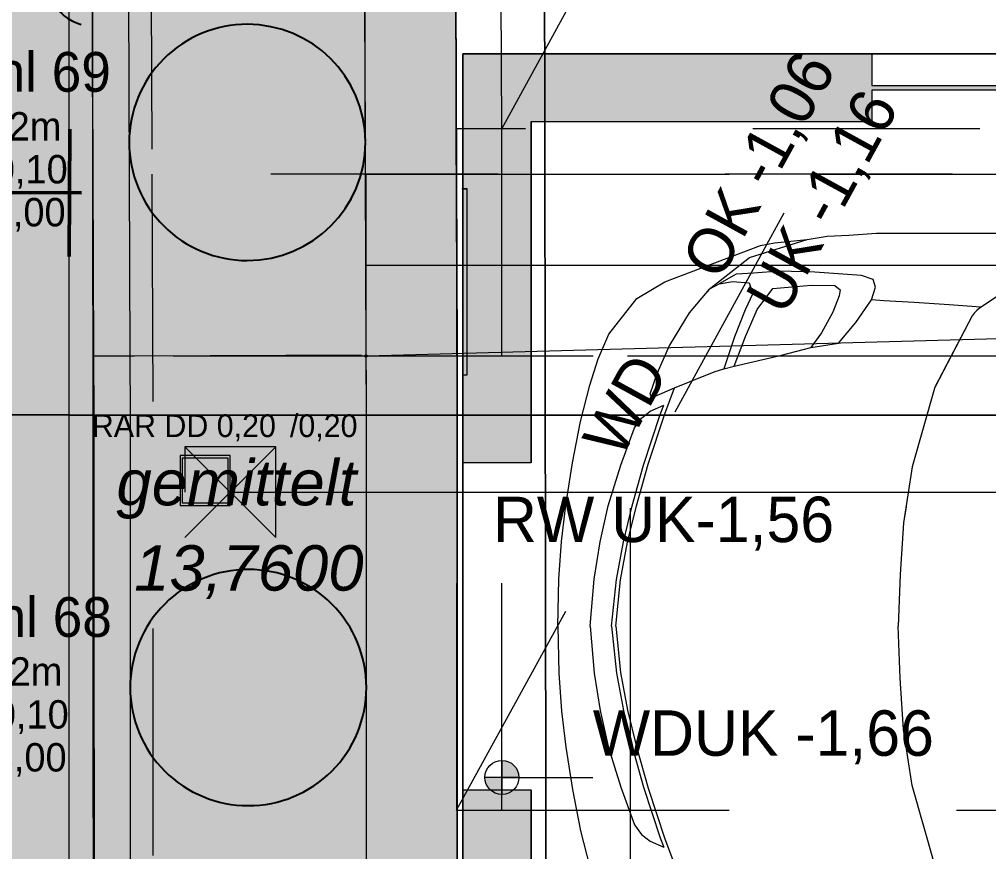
# Model space of a CAD drawing. Header units: metres. Extents: x -14 to 130, y -38 to 4.
# Drawn here: x -0.109 to 2.024, y -15.961 to -14.129 of the extents above; entities that cross this region are included whole.
import ezdxf

# ---------------------------------------------------------------- set-up
doc = ezdxf.new("R2010")
doc.units = ezdxf.units.M
doc.header["$MEASUREMENT"] = 0
for name, pattern in [('Baufluchtlinie', [0.013, 0.008, -0.005]), ('Kanal', [0.005, 0.003, -0.001, 0, -0.001]), ('Schnittlinie', [0.006, 0.003, -0.0015, 0, -0.0015]), ('Strichliert_1_-1', [2, 1, -1]), ('Untersicht', [0.001, 0.0005, -0.0005])]:
    doc.linetypes.add(name, pattern=pattern)
for name, color, linetype in [('-1._KG PP_3_110 Wand Aussen', 7, 'Continuous'), ('-1._KG PP_3_111 Bohrpfahl - ReGeBe', 7, 'Continuous'), ('-1._KG PP_3_111 Wand Aussen - Bohrpfahlwand 80', 7, 'Continuous'), ('-1._KG PP_3_210 Decke', 7, 'Continuous'), ('-1._KG PP_3_220 Bodenaufbau', 7, 'Continuous'), ('-1._KG PP_3_250 Träger Unterzug', 7, 'Continuous'), ('-1._KG PP_3_270 Deckendurchbruchsymbol', 7, 'Continuous'), ('-1._KG PP_3_570 Beschriftung 3D', 7, 'Continuous'), ('-1._KG PP_3_725 Nachbarbebauung', 7, 'Continuous'), ('-1._KG PP_3_810 Raum', 7, 'Continuous'), ('-1._KG PP_3_815 Raumbegrenzung', 7, 'Continuous'), ('-1._KG PP_3_851 Marker Schnitt', 7, 'Continuous'), ('-1._KG PP_3_910 Allgemein Lageplan Höhen', 7, 'Continuous'), ('-1._KG PP_3_Bemaßen_Sperrmaß 2D', 7, 'Continuous'), ('-1._KG PP_3_Bemaßung', 7, 'Continuous'), ('-1._KG PP_3_Gelände_Beschriftung Gelände', 7, 'Continuous'), ('-1._KG PP_3_Gelände_Geländepunkt', 7, 'Continuous'), ('-1._KG PP_3_Kataster Grenzpunkte_Grenzpunkt (GP) Hausecke_Kennzeichen', 7, 'Continuous'), ('-1._KG PP_3_Kataster Grenzpunkte_Grenzpunkt (GP) Zeichen im Fels', 7, 'Continuous'), ('-1._KG PP_3_Kataster Grenzpunkte_Grenzpunkt (GP) Zeichen im Fels_Kennzeichen', 7, 'Continuous'), ('-1._KG PP_3_Kataster Grundstücke_Grundstück', 7, 'Continuous'), ('-1._KG PP_3_Neubau_840 Baulinien', 7, 'Continuous')]:
    doc.layers.add(name, color=color, linetype=linetype)
doc.styles.add('ERSTELLTER_STIL_5', font='')
doc.styles.add('ERSTELLTER_STIL_6', font='arialbi.ttf')
doc.styles.get('ERSTELLTER_STIL_5').set_extended_font_data('Eurostile')
doc.linetypes.add('GAS', pattern='A,0,[1,415_260415_PP_VA_1_2 -1 KG1.Shx,S=0.186508,R=0,X=0,Y=0],-26.5,0', length=26.5)
doc.linetypes.add('Grenze Grundstück', pattern='A,0,[2,415_260415_PP_VA_1_2 -1 KG1.Shx,S=0.00031746,R=0,X=0,Y=0],-0.04,0', length=0.04)

msp = doc.modelspace()

# ---------------------------------------------------------------- hatches: boundary and pattern name
at = {"layer": '-1._KG PP_3_111 Bohrpfahl - ReGeBe', "linetype": 'Continuous', "lineweight": 13, "true_color": 0x3f7f02}
for points in [[(0.1328, -14.4, 0.414214), (0.3928, -14.66, 0.413838), (0.6528, -14.4003), (0.6528, -14.3978, 0.411692), (0.3928, -14.14, 0.414214)], [(0.395, -15.34, 0.414214), (0.135, -15.6, 0.414214), (0.395, -15.86, 0.414214), (0.655, -15.6, 0.414214)]]:
    msp.add_hatch(color=76, dxfattribs=at).paths.add_polyline_path(points)
at = {"layer": '-1._KG PP_3_111 Wand Aussen - Bohrpfahlwand 80', "linetype": 'Continuous', "lineweight": 13, "true_color": 0xaa6446}
for points in [[(0.0003, -0.0774), (0.0545, -14.87), (0.1345, -14.8697), (0.0803, -0.08), (0.0776, -0.0774)], [(0.0545, -14.87), (0.055, -15), (0.135, -14.9999), (0.1345, -14.8697)], [(0.055, -15), (0.055, -21.495), (0.135, -21.495), (0.135, -14.9999)]]:
    msp.add_hatch(color=25, dxfattribs=at).paths.add_polyline_path(points)
at = {"layer": '-1._KG PP_3_111 Wand Aussen - Bohrpfahlwand 80', "linetype": 'Continuous', "lineweight": 13, "true_color": 0x3f7f02}
h = msp.add_hatch(color=76, dxfattribs=at)
h.paths.add_polyline_path([(0.6015, -0.5993), (0.0822, -0.5993), (0.1345, -14.8697), (0.6545, -14.8678), (0.6528, -14.4), (0.6439, -14.4673), (0.618, -14.53), (0.5767, -14.5839), (0.5228, -14.6252), (0.4601, -14.6511), (0.3928, -14.66), (0.3255, -14.6511), (0.2628, -14.6252), (0.209, -14.5839), (0.1676, -14.53), (0.1417, -14.4673), (0.1328, -14.4), (0.1417, -14.3327), (0.1676, -14.27), (0.209, -14.2162), (0.2628, -14.1748), (0.3255, -14.1489), (0.3928, -14.14), (0.4601, -14.1489), (0.5228, -14.1748), (0.5767, -14.2162), (0.618, -14.27), (0.6439, -14.3327), (0.6528, -14.4), (0.6479, -13.05), (0.639, -13.1173), (0.613, -13.18), (0.5717, -13.2339), (0.5179, -13.2752), (0.4551, -13.3012), (0.3879, -13.31), (0.3206, -13.3012), (0.2579, -13.2752), (0.204, -13.2339), (0.1627, -13.18), (0.1367, -13.1173), (0.1279, -13.05), (0.1367, -12.9827), (0.1627, -12.92), (0.204, -12.8662), (0.2579, -12.8249), (0.3206, -12.7989), (0.3879, -12.79), (0.4551, -12.7989), (0.5179, -12.8249), (0.5717, -12.8662), (0.613, -12.92), (0.639, -12.9827), (0.6479, -13.05), (0.6431, -11.7567), (0.6417, -11.7673), (0.6157, -11.83), (0.5744, -11.8839), (0.5206, -11.9252), (0.4579, -11.9512), (0.3906, -11.96), (0.3233, -11.9512), (0.2606, -11.9252), (0.2067, -11.8839), (0.1654, -11.83), (0.1394, -11.7673), (0.1306, -11.7), (0.1394, -11.6327), (0.1654, -11.57), (0.2067, -11.5162), (0.2606, -11.4748), (0.3233, -11.4489), (0.3906, -11.44), (0.4579, -11.4489), (0.5206, -11.4748), (0.5744, -11.5162), (0.6157, -11.57), (0.6417, -11.6327), (0.6427, -11.64), (0.6342, -9.3199), (0.6279, -9.3674), (0.602, -9.4301), (0.5606, -9.4839), (0.5068, -9.5252), (0.4441, -9.5512), (0.3768, -9.5601), (0.3095, -9.5512), (0.2468, -9.5252), (0.1929, -9.4839), (0.1516, -9.4301), (0.1256, -9.3674), (0.1168, -9.3001), (0.1256, -9.2328), (0.1516, -9.1701), (0.1929, -9.1162), (0.2468, -9.0749), (0.3095, -9.0489), (0.3768, -9.0401), (0.4441, -9.0489), (0.5068, -9.0749), (0.5606, -9.1162), (0.602, -9.1701), (0.6279, -9.2328), (0.634, -9.2791), (0.6299, -8.1398), (0.6262, -8.1674), (0.6002, -8.2301), (0.5589, -8.2839), (0.5051, -8.3252), (0.4424, -8.3512), (0.3751, -8.3601), (0.3078, -8.3512), (0.2451, -8.3252), (0.1912, -8.2839), (0.1499, -8.2301), (0.1239, -8.1674), (0.1151, -8.1001), (0.1239, -8.0328), (0.1499, -7.9701), (0.1912, -7.9162), (0.2451, -7.8749), (0.3078, -7.8489), (0.3751, -7.8401), (0.4424, -7.8489), (0.5051, -7.8749), (0.5589, -7.9162), (0.6002, -7.9701), (0.6262, -8.0328), (0.6296, -8.0581), (0.6253, -6.9025), (0.6168, -6.9674), (0.5908, -7.0301), (0.5495, -7.084), (0.4956, -7.1253), (0.4329, -7.1513), (0.3656, -7.1601), (0.2983, -7.1513), (0.2356, -7.1253), (0.1818, -7.084), (0.1405, -7.0301), (0.1145, -6.9674), (0.1056, -6.9001), (0.1145, -6.8328), (0.1405, -6.7701), (0.1818, -6.7163), (0.2356, -6.6749), (0.2983, -6.649), (0.3656, -6.6401), (0.4329, -6.649), (0.4956, -6.6749), (0.5495, -6.7163), (0.5908, -6.7701), (0.6168, -6.8328), (0.6253, -6.8976), (0.621, -5.7179), (0.6145, -5.7674), (0.5885, -5.8301), (0.5472, -5.884), (0.4933, -5.9253), (0.4306, -5.9513), (0.3633, -5.9601), (0.296, -5.9513), (0.2333, -5.9253), (0.1795, -5.884), (0.1381, -5.8301), (0.1122, -5.7674), (0.1033, -5.7001), (0.1122, -5.6328), (0.1381, -5.5701), (0.1795, -5.5163), (0.2333, -5.4749), (0.296, -5.449), (0.3633, -5.4401), (0.4306, -5.449), (0.4933, -5.4749), (0.5472, -5.5163), (0.5885, -5.5701), (0.6145, -5.6328), (0.6208, -5.6813), (0.6166, -4.5334), (0.6121, -4.5674), (0.5862, -4.6301), (0.5449, -4.684), (0.491, -4.7253), (0.4283, -4.7513), (0.361, -4.7601), (0.2937, -4.7513), (0.231, -4.7253), (0.1772, -4.684), (0.1358, -4.6301), (0.1099, -4.5674), (0.101, -4.5001), (0.1099, -4.4328), (0.1358, -4.3701), (0.1772, -4.3163), (0.231, -4.2749), (0.2937, -4.249), (0.361, -4.2401), (0.4283, -4.249), (0.491, -4.2749), (0.5449, -4.3163), (0.5862, -4.3701), (0.6121, -4.4328), (0.6164, -4.4649), (0.6123, -3.3489), (0.6098, -3.3674), (0.5839, -3.4301), (0.5425, -3.484), (0.4887, -3.5253), (0.426, -3.5513), (0.3587, -3.5601), (0.2914, -3.5513), (0.2287, -3.5253), (0.1749, -3.484), (0.1335, -3.4301), (0.1076, -3.3674), (0.0987, -3.3001), (0.1076, -3.2328), (0.1335, -3.1701), (0.1749, -3.1163), (0.2287, -3.075), (0.2914, -3.049), (0.3587, -3.0401), (0.426, -3.049), (0.4887, -3.075), (0.5425, -3.1163), (0.5839, -3.1701), (0.6098, -3.2328), (0.6119, -3.2486), (0.6079, -2.1643), (0.6075, -2.1674), (0.5816, -2.2301), (0.5402, -2.284), (0.4864, -2.3253), (0.4237, -2.3513), (0.3564, -2.3601), (0.2891, -2.3513), (0.2264, -2.3253), (0.1725, -2.284), (0.1312, -2.2301), (0.1053, -2.1674), (0.0964, -2.1001), (0.1053, -2.0328), (0.1312, -1.9701), (0.1725, -1.9163), (0.2264, -1.875), (0.2891, -1.849), (0.3564, -1.8401), (0.4237, -1.849), (0.4864, -1.875), (0.5402, -1.9163), (0.5816, -1.9701), (0.6075, -2.0326), (0.6034, -0.9128), (0.5962, -0.9675), (0.5702, -1.0302), (0.5289, -1.084), (0.475, -1.1253), (0.4123, -1.1513), (0.345, -1.1602), (0.2777, -1.1513), (0.215, -1.1253), (0.1612, -1.084), (0.1199, -1.0302), (0.0939, -0.9675), (0.085, -0.9002), (0.0939, -0.8329), (0.1199, -0.7702), (0.1612, -0.7163), (0.215, -0.675), (0.2777, -0.649), (0.345, -0.6402), (0.4123, -0.649), (0.475, -0.675), (0.5289, -0.7163), (0.5702, -0.7702), (0.5962, -0.8329), (0.6033, -0.8868), (0.6022, -0.6)])
h.paths.add_polyline_path([(0.1185, -10.5001), (0.1274, -10.4328), (0.1533, -10.3701), (0.1947, -10.3162), (0.2485, -10.2749), (0.3112, -10.2489), (0.3785, -10.2401), (0.4458, -10.2489), (0.5085, -10.2749), (0.5624, -10.3162), (0.6037, -10.3701), (0.6296, -10.4328), (0.6385, -10.5001), (0.6296, -10.5674), (0.6037, -10.6301), (0.5624, -10.6839), (0.5085, -10.7252), (0.4458, -10.7512), (0.3785, -10.7601), (0.3112, -10.7512), (0.2485, -10.7252), (0.1947, -10.6839), (0.1533, -10.6301), (0.1274, -10.5674)], flags=0)
for points in [[(0.6029, -0.8), (0.6545, -14.8678), (0.8545, -14.8671), (0.8029, -0.8)], [(0.1345, -14.8697), (0.135, -14.9999), (0.655, -14.9989), (0.6545, -14.8678)], [(0.855, -14.9985), (0.8545, -14.8671), (0.6545, -14.8678), (0.655, -14.9989)], [(0.135, -15.6), (0.1439, -15.5327), (0.1698, -15.47), (0.2112, -15.4162), (0.265, -15.3748), (0.3277, -15.3489), (0.395, -15.34), (0.4623, -15.3489), (0.525, -15.3748), (0.5788, -15.4162), (0.6202, -15.47), (0.6461, -15.5327), (0.655, -15.6), (0.655, -14.9989), (0.135, -14.9999)], [(0.855, -21.495), (0.855, -14.9985), (0.655, -14.9989), (0.655, -21.495)], [(0.1439, -15.6673), (0.135, -15.6), (0.135, -16.5), (0.1439, -16.4327), (0.1698, -16.37), (0.2112, -16.3162), (0.265, -16.2748), (0.3277, -16.2489), (0.395, -16.24), (0.4623, -16.2489), (0.525, -16.2748), (0.5788, -16.3162), (0.6202, -16.37), (0.6461, -16.4327), (0.655, -16.5), (0.655, -15.6), (0.6461, -15.6673), (0.6202, -15.73), (0.5788, -15.7839), (0.525, -15.8252), (0.4623, -15.8511), (0.395, -15.86), (0.3277, -15.8511), (0.265, -15.8252), (0.2112, -15.7839), (0.1698, -15.73)]]:
    msp.add_hatch(color=76, dxfattribs=at).paths.add_polyline_path(points)
at = {"layer": '-1._KG PP_3_570 Beschriftung 3D', "linetype": 'Continuous', "lineweight": 0, "true_color": 0x191100}
h = msp.add_hatch(color=28, dxfattribs=at)
h.paths.add_polyline_path([(0.8669, -11.48), (0.8449, -11.48), (0.8449, -11.49), (0.8669, -11.49), (0.8669, -11.935), (1.0169, -11.935), (1.0169, -11.56), (1.7669, -11.56), (1.7669, -11.49), (4.9669, -11.49), (4.9669, -11.56), (5.7169, -11.56), (5.7169, -11.935), (5.7869, -11.935), (5.7869, -13.105), (5.7169, -13.105), (5.7169, -13.855), (4.9669, -13.855), (4.9669, -13.925), (1.7669, -13.925), (1.7669, -13.855), (1.0169, -13.855), (1.0169, -13.105), (0.8669, -13.105), (0.8669, -14.005), (1.7669, -14.005), (1.7669, -13.935), (4.9669, -13.935), (4.9669, -14.005), (5.7869, -14.005), (5.7869, -14.205), (4.9669, -14.205), (4.9669, -14.275), (1.7669, -14.275), (1.7669, -14.205), (0.8669, -14.205), (0.8669, -15.105), (1.0169, -15.105), (1.0169, -14.355), (1.7669, -14.355), (1.7669, -14.285), (4.9669, -14.285), (4.9669, -14.355), (5.7169, -14.355), (5.7169, -15.105), (5.7869, -15.105), (5.7869, -15.825), (5.7169, -15.825), (5.7169, -16.575), (4.9669, -16.575), (4.9669, -16.645), (1.7669, -16.645), (1.7669, -16.575), (1.0169, -16.575), (1.0169, -15.825), (0.8669, -15.825), (0.8669, -16.725), (1.7669, -16.725), (1.7669, -16.655), (4.9669, -16.655), (4.9669, -16.725), (5.7869, -16.725), (5.7869, -16.925), (4.9669, -16.925), (4.9669, -16.995), (1.7669, -16.995), (1.7669, -16.925), (0.8669, -16.925), (0.8669, -17.825), (1.0169, -17.825), (1.0169, -17.075), (1.7669, -17.075), (1.7669, -17.005), (4.9669, -17.005), (4.9669, -17.075), (5.7169, -17.075), (5.7169, -17.825), (5.7869, -17.825), (5.7869, -18.995), (5.7169, -18.995), (5.7169, -19.37), (4.9669, -19.37), (4.9669, -19.44), (1.7669, -19.44), (1.7669, -19.37), (1.0169, -19.37), (1.0169, -18.995), (0.8669, -18.995), (0.8669, -19.895), (1.0169, -19.895), (1.0169, -19.52), (1.7669, -19.52), (1.7669, -19.45), (4.9669, -19.45), (4.9669, -19.52), (5.7169, -19.52), (5.7169, -19.895), (5.7869, -19.895), (5.7869, -21.065), (5.7169, -21.065), (5.7169, -21.815), (4.9669, -21.815), (4.9669, -21.885), (1.7669, -21.885), (1.7669, -21.815), (1.0169, -21.815), (1.0169, -21.065), (0.8669, -21.065), (0.8669, -21.965), (1.7669, -21.965), (1.7669, -21.895), (4.9669, -21.895), (4.9669, -21.965), (5.7869, -21.965), (5.7869, -22.165), (4.9669, -22.165), (4.9669, -22.235), (1.7669, -22.235), (1.7669, -22.165), (0.8669, -22.165), (0.8669, -23.065), (1.0169, -23.065), (1.0169, -22.315), (1.7669, -22.315), (1.7669, -22.245), (4.9669, -22.245), (4.9669, -22.315), (5.7169, -22.315), (5.7169, -23.065), (5.7869, -23.065), (5.7869, -24.235), (5.7169, -24.235), (5.7169, -24.61), (4.9669, -24.61), (4.9669, -24.68), (1.7669, -24.68), (1.7669, -24.61), (1.0169, -24.61), (1.0169, -24.235), (0.8669, -24.235), (0.8669, -25.135), (1.0169, -25.135), (1.0169, -24.76), (1.7669, -24.76), (1.7669, -24.69), (4.9669, -24.69), (4.9669, -24.76), (5.7169, -24.76), (5.7169, -25.135), (5.7869, -25.135), (5.7869, -26.305), (5.7169, -26.305), (5.7169, -27.055), (4.9669, -27.055), (4.9669, -27.125), (1.7669, -27.125), (1.7669, -27.055), (1.0169, -27.055), (1.0169, -26.305), (0.8669, -26.305), (0.8669, -27.205), (1.7669, -27.205), (1.7669, -27.135), (4.9669, -27.135), (4.9669, -27.205), (5.8569, -27.205), (5.8569, -27.2189), (4.976, -27.345), (4.9859, -27.4143), (1.8181, -27.8674), (1.8082, -27.7981), (0.9173, -27.9256), (1.0447, -28.8165), (1.1932, -28.7953), (1.087, -28.0528), (1.8294, -27.9466), (1.8195, -27.8773), (4.9873, -27.4242), (4.9972, -27.4935), (5.7396, -27.3872), (5.8458, -28.1297), (5.9151, -28.1198), (6.0171, -28.8325), (5.9478, -28.8424), (6.054, -29.5849), (5.3116, -29.6911), (5.3215, -29.7604), (2.1537, -30.2135), (2.1438, -30.1442), (1.4014, -30.2504), (1.2952, -29.508), (1.1467, -29.5292), (1.2741, -30.4202), (0.9173, -30.4715), (1.0447, -31.3624), (1.1932, -31.3412), (1.087, -30.5987), (1.8294, -30.4925), (1.8195, -30.4232), (4.9873, -29.9701), (4.9972, -30.0394), (5.7396, -29.9332), (5.8458, -30.6756), (5.9151, -30.6657), (6.0171, -31.3784), (5.9478, -31.3883), (6.054, -32.1308), (5.3116, -32.237), (5.3215, -32.3063), (2.1537, -32.7594), (2.1438, -32.6901), (1.4014, -32.7963), (1.2952, -32.0539), (1.1467, -32.0751), (1.2741, -32.9661), (2.1651, -32.8386), (2.1551, -32.7693), (5.3229, -32.3162), (5.3328, -32.3855), (13.0079, -31.2875), (13.0178, -31.3553), (13.9084, -31.2254), (13.8997, -31.166), (17.0675, -30.7129), (17.0749, -30.7638), (17.9655, -30.634), (17.8356, -29.7434), (17.7645, -29.7538), (17.6625, -29.0411), (17.7318, -29.031), (17.602, -28.1404), (16.7114, -28.2702), (16.7227, -28.3479), (13.555, -28.8011), (13.5557, -28.806), (13.5448, -28.7318), (12.6543, -28.8616), (12.7841, -29.7522), (12.8533, -29.7421), (12.9553, -30.4549), (12.8879, -30.4647), (13.0065, -31.2777), (6.2223, -32.2481), (6.0963, -31.3671), (6.027, -31.377), (5.925, -30.6643), (5.9943, -30.6544), (5.8668, -29.7632), (6.2237, -29.7121), (6.0963, -28.8212), (6.027, -28.8311), (5.925, -28.1184), (5.9943, -28.1084), (5.8669, -27.2175), (5.8669, -26.305), (5.7969, -26.305), (5.7969, -25.135), (5.8669, -25.135), (5.8669, -24.235), (5.7969, -24.235), (5.7969, -23.065), (5.8669, -23.065), (5.8669, -22.165), (5.7969, -22.165), (5.7969, -21.965), (5.8669, -21.965), (5.8669, -21.065), (5.7969, -21.065), (5.7969, -19.895), (5.8669, -19.895), (5.8669, -18.995), (5.7969, -18.995), (5.7969, -17.825), (5.8669, -17.825), (5.8669, -16.925), (5.7969, -16.925), (5.7969, -16.725), (5.8669, -16.725), (5.8669, -15.825), (5.7969, -15.825), (5.7969, -15.105), (5.8669, -15.105), (5.8669, -14.205), (5.7969, -14.205), (5.7969, -14.005), (5.8669, -14.005), (5.8669, -13.105), (5.7969, -13.105), (5.7969, -11.935), (5.8669, -11.935), (5.8669, -11.035), (5.7969, -11.035), (5.7969, -9.865), (5.8669, -9.865), (5.8669, -8.965), (4.9669, -8.965), (4.9669, -9.035), (1.7669, -9.035), (1.7669, -8.965), (0.8669, -8.965), (0.8669, -9.865), (1.0169, -9.865), (1.0169, -9.115), (1.7669, -9.115), (1.7669, -9.045), (4.9669, -9.045), (4.9669, -9.115), (5.7169, -9.115), (5.7169, -9.865), (5.7869, -9.865), (5.7869, -11.035), (5.7169, -11.035), (5.7169, -11.41), (4.9669, -11.41), (4.9669, -11.48), (1.7669, -11.48), (1.7669, -11.41), (1.0169, -11.41), (1.0169, -11.035), (0.8669, -11.035)])
h.paths.add_polyline_path([(12.9325, -29.7306), (12.8243, -28.9884), (13.5665, -28.8802), (13.5564, -28.811), (16.7241, -28.3578), (16.7228, -28.3486), (16.733, -28.4186), (17.4752, -28.3104), (17.5834, -29.0526), (17.6526, -29.0425), (17.7546, -29.7552), (17.6872, -29.7651), (17.7954, -30.5072), (17.0532, -30.6154), (17.066, -30.703), (13.8983, -31.1561), (13.8867, -31.077), (13.1446, -31.1852), (13.0364, -30.443), (12.9652, -30.4534), (12.8632, -29.7407)], flags=0)
at = {"layer": '-1._KG PP_3_725 Nachbarbebauung', "linetype": 'Continuous', "lineweight": 0, "true_color": 0x1f1f1f}
msp.add_hatch(color=250, dxfattribs=at).paths.add_polyline_path([(0.0099, -2.0785), (-3.9335, -2.0676), (-3.9335, -23.1322), (-0.1266, -23.2195), (0.059, -23.2207), (0.0528, -14.1947), (0.0564, -12.2031)])
at = {"layer": '-1._KG PP_3_Bemaßung', "linetype": 'Continuous', "lineweight": 13, "ltscale": 1000}
msp.add_hatch(color=7, dxfattribs=at).paths.add_polyline_path([(-0.1459, -15.9488), (-0.1459, -16.0088), (0.0312, -15.9795), (0.0312, -15.9786)])
at = {"layer": '-1._KG PP_3_Kataster Grenzpunkte_Grenzpunkt (GP) Hausecke_Kennzeichen', "linetype": 'Continuous', "lineweight": 13, "true_color": 0xff6400}
for points in [[(0.9531, -15.7978), (0.9906, -15.7978), (0.9877, -15.7835), (0.9796, -15.7713), (0.9674, -15.7632), (0.9531, -15.7603)], [(0.9531, -15.7978), (0.9156, -15.7978), (0.9184, -15.8122), (0.9265, -15.8244), (0.9387, -15.8325), (0.9531, -15.8353)]]:
    msp.add_hatch(color=30, dxfattribs=at).paths.add_polyline_path(points)

# ---------------------------------------------------------------- linework, layer by layer
at = {"layer": '-1._KG PP_3_110 Wand Aussen', "color": 8, "linetype": 'Untersicht', "lineweight": 13, "ltscale": 1000, "flags": 128}
for points in [[(0.0029, -0.8), (0.0545, -14.87)], [(0.8545, -14.8671), (0.8029, -0.8)], [(0.0545, -14.87), (0.0595, -14.87)], [(0.0595, -14.87), (0.1395, -14.8697)], [(0.1395, -14.8697), (0.1445, -14.8697)], [(0.1445, -14.8697), (0.8545, -14.8671)]]:
    msp.add_lwpolyline(points, dxfattribs=at)
at = {"layer": '-1._KG PP_3_111 Bohrpfahl - ReGeBe', "color": 7, "linetype": 'Continuous', "lineweight": 25, "ltscale": 1000, "flags": 128}
msp.add_lwpolyline([(0.6528, -14.3978, 0.411692), (0.3928, -14.14, 0.414214), (0.1328, -14.4, 0.414214), (0.3928, -14.66, 0.413838), (0.6528, -14.4003)], format="xyb", dxfattribs=at)
msp.add_lwpolyline([(0.395, -15.34, 0.414214), (0.135, -15.6, 0.414214), (0.395, -15.86, 0.414214), (0.655, -15.6, 0.414214)], format="xyb", close=True, dxfattribs=at)
at = {"layer": '-1._KG PP_3_111 Wand Aussen - Bohrpfahlwand 80', "color": 7, "linetype": 'Continuous', "lineweight": 13, "ltscale": 1000}
for p, q in [((0.0822, -0.5993), (0.1345, -14.8697)), ((0.1345, -14.8697), (0.135, -14.9999)), ((0.135, -14.9999), (0.135, -15.6)), ((0.135, -15.6), (0.135, -16.5))]:
    msp.add_line(p, q, dxfattribs=at)
at = {"layer": '-1._KG PP_3_111 Wand Aussen - Bohrpfahlwand 80', "color": 7, "linetype": 'Continuous', "lineweight": 18, "ltscale": 1000}
for p, q in [((0.6545, -14.8678), (0.6029, -0.8)), ((0.655, -14.9989), (0.6545, -14.8678)), ((0.655, -21.495), (0.655, -14.9989))]:
    msp.add_line(p, q, dxfattribs=at)
at = {"layer": '-1._KG PP_3_111 Wand Aussen - Bohrpfahlwand 80', "color": 7, "linetype": 'Continuous', "lineweight": 13, "ltscale": 1000, "flags": 128}
for points in [[(0.0003, -0.08), (0.0545, -14.87)], [(0.0545, -14.87), (0.055, -15)], [(0.055, -15), (0.055, -21.495)]]:
    msp.add_lwpolyline(points, dxfattribs=at)
at = {"layer": '-1._KG PP_3_111 Wand Aussen - Bohrpfahlwand 80', "color": 7, "linetype": 'Continuous', "lineweight": 18, "ltscale": 1000, "flags": 128}
for points in [[(0.8545, -14.8671), (0.8029, -0.8)], [(0.855, -14.9985), (0.8545, -14.8671)], [(0.855, -21.495), (0.855, -14.9985)]]:
    msp.add_lwpolyline(points, dxfattribs=at)
at = {"layer": '-1._KG PP_3_210 Decke', "color": 7, "linetype": 'Untersicht', "lineweight": 13, "ltscale": 1000, "true_color": 0xf4f4f4, "flags": 128}
msp.add_lwpolyline([(0.1444, -3.915), (0.1845, -14.87), (15.32, -14.87), (15.32, -6.225), (10.905, -6.225), (10.905, -6.065), (8.925, -6.065), (8.925, -4.045), (8.745, -4.045), (8.745, -3.915), (5.625, -3.915), (0.8144, -3.915)], close=True, dxfattribs=at)
at = {"layer": '-1._KG PP_3_210 Decke', "color": 8, "linetype": 'Untersicht', "lineweight": 13, "ltscale": 1000, "flags": 128}
msp.add_lwpolyline([(0.1831, -14.47), (0.185, -14.9998), (0.185, -21.895), (3.305, -21.895), (3.305, -22.165), (4.905, -22.165), (4.905, -24.32), (7.875, -24.32), (7.875, -23.85), (9.87, -23.85), (9.87, -24.32), (13.0067, -24.32), (12.9484, -23.92), (12.865, -23.92), (12.865, -21.895), (18.7604, -21.895), (18.7621, -21.495), (18.7694, -20.4274), (14.6603, -20.4274), (15.32, -17.3819), (15.32, -14.87), (15.32, -14.47)], close=True, dxfattribs=at)
at = {"layer": '-1._KG PP_3_220 Bodenaufbau', "color": 7, "linetype": 'Continuous', "lineweight": 13, "ltscale": 1000, "flags": 128}
for points in [[(0.855, -20.6033), (0.8545, -14.8671), (0.8319, -8.705)], [(1.057, -20.6028), (1.0384, -8.705)], [(1.0384, -8.705), (1.057, -20.6031)]]:
    msp.add_lwpolyline(points, dxfattribs=at)
at = {"layer": '-1._KG PP_3_250 Träger Unterzug', "color": 76, "linetype": 'GAS', "lineweight": 13, "ltscale": 1000, "true_color": 0x3f7f02}
msp.add_line((0.6538, -14.67), (15.32, -14.67), dxfattribs=at)
at = {"layer": '-1._KG PP_3_250 Träger Unterzug', "color": 76, "linetype": 'Untersicht', "lineweight": 13, "ltscale": 1000, "true_color": 0x3f7f02, "flags": 128}
for points in [[(0.6538, -14.47), (4.105, -14.47)], [(0.6538, -14.47), (0.6538, -14.87)], [(0.6538, -14.87), (4.105, -14.87)]]:
    msp.add_lwpolyline(points, dxfattribs=at)
at = {"layer": '-1._KG PP_3_270 Deckendurchbruchsymbol', "color": 7, "linetype": 'Untersicht', "lineweight": 13, "ltscale": 1000}
for p, q in [((0.2553, -15.27), (0.4553, -15.07)), ((0.2553, -15.07), (0.4553, -15.27))]:
    msp.add_line(p, q, dxfattribs=at)
at = {"layer": '-1._KG PP_3_270 Deckendurchbruchsymbol', "color": 7, "linetype": 'Untersicht', "lineweight": 13, "ltscale": 1000, "flags": 128}
msp.add_lwpolyline([(0.4553, -15.27), (0.4553, -15.07), (0.2553, -15.07), (0.2553, -15.27)], close=True, dxfattribs=at)
at = {"layer": '-1._KG PP_3_570 Beschriftung 3D', "color": 150, "linetype": 'Continuous', "lineweight": 13, "ltscale": 1000, "true_color": 0x0f7ffe}
for p, q in [((0.8665, -14.5024), (0.8665, -14.9115)), ((0.8665, -14.5024), (0.8765, -14.5024)), ((1.625, -14.6135), (1.6686, -14.6065)), ((1.6686, -14.6065), (1.7164, -14.604)), ((1.7164, -14.604), (1.7772, -14.6)), ((1.7772, -14.6), (2.2573, -14.6001)), ((1.3116, -14.7068), (1.5222, -14.6271)), ((1.4981, -14.6531), (1.6251, -14.6135)), ((1.5222, -14.6271), (1.5532, -14.6208)), ((1.5532, -14.6208), (1.625, -14.6135)), ((1.4093, -14.7233), (1.4981, -14.6531)), ((1.4687, -14.6903), (1.4314, -14.7112)), ((1.5065, -14.6875), (1.4687, -14.6903)), ((1.5647, -14.6832), (1.5065, -14.6875)), ((1.6415, -14.6853), (1.5647, -14.6832)), ((1.5647, -14.6832), (1.5647, -14.6832)), ((1.7443, -14.6933), (1.6415, -14.6853)), ((1.7698, -14.7018), (1.7443, -14.6933)), ((1.2501, -14.7437), (1.3116, -14.7068)), ((1.4093, -14.7233), (1.4314, -14.7112)), ((1.4314, -14.7112), (1.4614, -14.7064)), ((1.4614, -14.7064), (1.4974, -14.7092)), ((1.4974, -14.7092), (1.505, -14.7329)), ((1.5492, -14.7214), (1.6336, -14.7141)), ((1.6336, -14.7141), (1.686, -14.7149)), ((1.686, -14.7149), (1.6971, -14.7242)), ((1.7752, -14.7186), (1.7698, -14.7018)), ((1.4093, -14.7233), (1.3653, -14.7753)), ((1.4074, -14.7255), (1.4045, -14.7289)), ((1.505, -14.7329), (1.4884, -14.7686)), ((1.5145, -14.768), (1.5492, -14.7214)), ((1.6971, -14.7242), (1.6954, -14.738)), ((1.7665, -14.7463), (1.7752, -14.7186)), ((1.1883, -14.822), (1.2501, -14.7437)), ((1.6954, -14.738), (1.681, -14.7736)), ((1.7317, -14.7961), (1.7665, -14.7463)), ((1.7934, -14.749), (1.7665, -14.7463)), ((1.8601, -14.7527), (1.7934, -14.749)), ((1.9369, -14.7578), (1.8601, -14.7527)), ((1.8601, -14.7527), (1.8601, -14.7527)), ((2.0072, -14.7625), (1.9369, -14.7578)), ((2.0408, -14.7404), (2.0039, -14.7647)), ((1.3653, -14.7753), (1.3215, -14.846)), ((1.3653, -14.7753), (1.3653, -14.7753)), ((1.4884, -14.7686), (1.4648, -14.8281)), ((1.4891, -14.8276), (1.5145, -14.768)), ((1.681, -14.7736), (1.6564, -14.819)), ((1.9925, -14.7762), (1.9881, -14.782)), ((1.998, -14.7698), (1.9925, -14.7762)), ((2.0039, -14.7647), (1.998, -14.7698)), ((1.6937, -14.8417), (1.7317, -14.7961)), ((1.9881, -14.782), (1.9058, -14.9391)), ((1.9881, -14.782), (1.9062, -14.9383)), ((1.9883, -14.7818), (1.9881, -14.782)), ((1.6564, -14.819), (1.6329, -14.8516)), ((1.1675, -14.8698), (1.1883, -14.822)), ((1.4648, -14.8281), (1.4416, -14.8986)), ((1.4644, -14.8925), (1.4891, -14.8276)), ((1.6329, -14.8516), (1.6935, -14.8419)), ((1.6935, -14.8419), (1.6937, -14.8417)), ((1.3215, -14.846), (1.2937, -14.9091)), ((1.5681, -14.8687), (1.6329, -14.8516)), ((1.1468, -14.9345), (1.1647, -14.8763)), ((1.1647, -14.8763), (1.1675, -14.8698)), ((1.4644, -14.8925), (1.5681, -14.8687)), ((1.5681, -14.8687), (1.5681, -14.8687)), ((1.5681, -14.8687), (1.5681, -14.8687)), ((1.3327, -14.9405), (1.4202, -14.9048)), ((1.4202, -14.9048), (1.4416, -14.8986)), ((1.4202, -14.9049), (1.4202, -14.9049)), ((1.4416, -14.8986), (1.4645, -14.8925)), ((1.2937, -14.9091), (1.2788, -14.9543)), ((1.1257, -15.0145), (1.1468, -14.9345)), ((1.2901, -14.9583), (1.3327, -14.9405)), ((1.3114, -14.9973), (1.3327, -14.9405)), ((1.9058, -14.9391), (1.856, -15.1141)), ((1.2788, -14.9543), (1.2822, -14.9593)), ((1.2822, -14.9594), (1.2901, -14.9584)), ((1.2822, -14.9593), (1.2822, -14.9594)), ((1.2901, -14.9584), (1.2901, -14.9584)), ((1.2606, -15.0068), (1.2791, -14.9917)), ((1.2791, -14.9917), (1.3092, -14.9783)), ((1.3011, -14.999), (1.3092, -14.9783)), ((1.2446, -15.0281), (1.2606, -15.0068)), ((1.265, -15.1105), (1.3011, -14.999)), ((1.2751, -15.1083), (1.3114, -14.9973)), ((1.1084, -15.1057), (1.1257, -15.0145)), ((1.2145, -15.1107), (1.2446, -15.0281)), ((1.0934, -15.1985), (1.1084, -15.1057)), ((1.1868, -15.2), (1.2145, -15.1107)), ((1.2398, -15.1999), (1.265, -15.1105)), ((1.249, -15.1997), (1.2751, -15.1083)), ((1.856, -15.1141), (1.8369, -15.2374)), ((1.0841, -15.2783), (1.0934, -15.1985)), ((1.169, -15.2795), (1.1868, -15.2)), ((1.2203, -15.2793), (1.2398, -15.1999)), ((1.2294, -15.2799), (1.249, -15.1997)), ((1.8424, -15.2019), (1.8369, -15.2374)), ((1.8369, -15.2374), (1.8292, -15.3508)), ((1.8369, -15.2374), (1.8293, -15.3509)), ((1.0786, -15.3617), (1.0841, -15.2783)), ((1.1563, -15.3617), (1.169, -15.2795)), ((1.2052, -15.3618), (1.2203, -15.2793)), ((1.2142, -15.363), (1.2294, -15.2799)), ((1.8292, -15.3508), (1.8251, -15.465)), ((1.8293, -15.3509), (1.8252, -15.465)), ((1.0761, -15.465), (1.0786, -15.3617)), ((1.1475, -15.465), (1.1563, -15.3617)), ((1.1944, -15.465), (1.2052, -15.3618)), ((1.2036, -15.465), (1.2142, -15.363)), ((1.0761, -15.465), (1.0786, -15.5683)), ((1.1475, -15.465), (1.1563, -15.5683)), ((1.1944, -15.465), (1.2052, -15.5682)), ((1.2036, -15.465), (1.2142, -15.567)), ((1.8292, -15.5792), (1.8251, -15.465)), ((1.8293, -15.5791), (1.8252, -15.465)), ((1.0786, -15.5683), (1.0841, -15.6517)), ((1.1563, -15.5683), (1.169, -15.6505)), ((1.2052, -15.5682), (1.2203, -15.6507)), ((1.2142, -15.567), (1.2294, -15.6501)), ((1.8369, -15.6926), (1.8292, -15.5792)), ((1.8369, -15.6926), (1.8293, -15.5791)), ((1.0841, -15.6517), (1.0934, -15.7315)), ((1.169, -15.6505), (1.1868, -15.73)), ((1.2203, -15.6507), (1.2398, -15.7301)), ((1.2294, -15.6501), (1.249, -15.7303)), ((1.856, -15.8159), (1.8369, -15.6926)), ((1.8424, -15.7281), (1.8369, -15.6926)), ((1.0934, -15.7315), (1.1084, -15.8243)), ((1.1868, -15.73), (1.2145, -15.8193)), ((1.2398, -15.7301), (1.265, -15.8195)), ((1.249, -15.7303), (1.2751, -15.8217)), ((1.2145, -15.8193), (1.2446, -15.9019)), ((1.265, -15.8195), (1.3011, -15.931)), ((1.2751, -15.8217), (1.3114, -15.9327)), ((1.9058, -15.9909), (1.856, -15.8159)), ((1.1084, -15.8243), (1.1257, -15.9155)), ((1.2446, -15.9019), (1.2606, -15.9232)), ((1.1257, -15.9155), (1.1468, -15.9955)), ((1.2606, -15.9232), (1.2791, -15.9383)), ((1.2791, -15.9383), (1.3092, -15.9517)), ((1.3011, -15.931), (1.3092, -15.9517)), ((1.3114, -15.9327), (1.3327, -15.9895))]:
    msp.add_line(p, q, dxfattribs=at)
at = {"layer": '-1._KG PP_3_570 Beschriftung 3D', "color": 40, "linetype": 'Continuous', "lineweight": 0, "ltscale": 1000, "true_color": 0xffb300, "flags": 128}
for points in [[(0.8669, -14.205), (1.7669, -14.205)], [(0.8669, -15.105), (0.8669, -14.205)], [(1.7669, -14.205), (1.7669, -14.275)], [(1.7673, -14.205), (1.7673, -14.275)], [(1.7669, -14.275), (4.9669, -14.275)], [(1.7669, -14.285), (1.7669, -14.355)], [(4.9669, -14.285), (1.7669, -14.285)], [(1.7673, -14.285), (1.7673, -14.355)], [(1.0169, -14.355), (1.0169, -15.105)], [(1.7669, -14.355), (1.0169, -14.355)], [(1.0173, -14.355), (1.0173, -15.105)], [(1.0169, -15.105), (0.8669, -15.105)], [(0.8669, -15.825), (1.0169, -15.825)], [(0.8669, -16.725), (0.8669, -15.825)], [(1.0169, -15.825), (1.0169, -16.575)], [(1.0173, -15.825), (1.0173, -16.575)]]:
    msp.add_lwpolyline(points, dxfattribs=at)
at = {"layer": '-1._KG PP_3_570 Beschriftung 3D', "color": 150, "linetype": 'Continuous', "lineweight": 13, "ltscale": 1000, "true_color": 0x0f7ffe, "flags": 128}
msp.add_lwpolyline([(0.8665, -14.9115), (0.8765, -14.9115), (0.8765, -14.5024), (0.8665, -14.5024)], close=True, dxfattribs=at)
at = {"layer": '-1._KG PP_3_570 Beschriftung 3D', "color": 150, "linetype": 'Continuous', "lineweight": 13, "ltscale": 1000, "true_color": 0x0f7ffe}
msp.add_point((0.8665, -14.5024), dxfattribs=at)
at = {"layer": '-1._KG PP_3_725 Nachbarbebauung', "color": 8, "linetype": 'Continuous', "lineweight": 13, "ltscale": 1000, "flags": 128}
msp.add_lwpolyline([(-3.9335, -23.1322), (-0.1266, -23.2195), (0.059, -23.2207), (0.0528, -14.1947), (0.0564, -12.2031), (0.0099, -2.0785), (-3.9335, -2.0676)], dxfattribs=at)
at = {"layer": '-1._KG PP_3_810 Raum', "color": 5, "linetype": 'Continuous', "lineweight": 0, "ltscale": 1000, "flags": 128}
msp.add_lwpolyline([(0.8669, -14.205), (0.8669, -16.725), (5.8669, -16.725), (5.8669, -14.205)], close=True, dxfattribs=at)
at = {"layer": '-1._KG PP_3_815 Raumbegrenzung', "color": 5, "linetype": 'Continuous', "lineweight": 0, "ltscale": 1000, "flags": 128}
msp.add_lwpolyline([(5.8669, -16.725), (0.8669, -16.725), (0.8669, -14.205), (5.8669, -14.205)], close=True, dxfattribs=at)
at = {"layer": '-1._KG PP_3_851 Marker Schnitt', "color": 7, "linetype": 'Schnittlinie', "lineweight": 13, "ltscale": 1000}
msp.add_line((1.235, 3.0949), (1.235, -18.6375), dxfattribs=at)
at = {"layer": '-1._KG PP_3_910 Allgemein Lageplan Höhen', "color": 7, "linetype": 'Continuous', "lineweight": 13, "ltscale": 1000}
for p, q in [((0.055, -15.05), (0.055, -14.95)), ((0.005, -15), (0.105, -15))]:
    msp.add_line(p, q, dxfattribs=at)
at = {"layer": '-1._KG PP_3_Bemaßen_Sperrmaß 2D', "color": 5, "linetype": 'GAS', "lineweight": 0, "ltscale": 1000}
for p, q in [((0, 3), (0, -36)), ((-1.5, -15), (21, -15))]:
    msp.add_line(p, q, dxfattribs=at)
at = {"layer": '-1._KG PP_3_Gelände_Beschriftung Gelände', "color": 7, "linetype": 'Continuous', "lineweight": 18, "ltscale": 1000, "flags": 128}
for points in [[(0.655, -20.6031), (0.655, -14.9989), (0.6319, -8.705)], [(0.8319, -8.705), (0.8545, -14.8671), (0.855, -20.6031)], [(1.0384, -8.705), (1.057, -20.6031)]]:
    msp.add_lwpolyline(points, dxfattribs=at)
at = {"layer": '-1._KG PP_3_Gelände_Geländepunkt', "color": 7, "linetype": 'Continuous', "lineweight": 50, "ltscale": 1000}
for p, q in [((0.0021, -14.3712), (0.0008, -14.6512)), ((-0.1385, -14.5106), (0.0283, -14.5113))]:
    msp.add_line(p, q, dxfattribs=at)
at = {"layer": '-1._KG PP_3_Kataster Grenzpunkte_Grenzpunkt (GP) Hausecke_Kennzeichen', "color": 30, "linetype": 'Untersicht', "lineweight": 13, "ltscale": 1000, "true_color": 0xff6400}
for p, q in [((0.9527, -14.37), (1.8902, -12.6607)), ((0.8531, -15.87), (1.7906, -14.1607))]:
    msp.add_line(p, q, dxfattribs=at)
at = {"layer": '-1._KG PP_3_Kataster Grenzpunkte_Grenzpunkt (GP) Hausecke_Kennzeichen', "color": 7, "linetype": 'Strichliert_1_-1', "lineweight": 13, "ltscale": 1000}
msp.add_line((0.6563, -14.8699), (15.32, -14.47), dxfattribs=at)
at = {"layer": '-1._KG PP_3_Kataster Grenzpunkte_Grenzpunkt (GP) Hausecke_Kennzeichen', "color": 30, "linetype": 'Continuous', "lineweight": 13, "ltscale": 1000, "true_color": 0xff6400}
for p, q in [((0.9531, -15.7603), (0.9531, -15.8353)), ((0.9906, -15.7978), (0.9156, -15.7978)), ((0.9531, -15.7978), (1.0531, -15.7978)), ((1.0531, -15.7978), (1.1531, -15.7978))]:
    msp.add_line(p, q, dxfattribs=at)
at = {"layer": '-1._KG PP_3_Kataster Grenzpunkte_Grenzpunkt (GP) Hausecke_Kennzeichen', "color": 7, "linetype": 'Continuous', "lineweight": 13, "ltscale": 1000}
msp.add_circle((0.6538, -14.87), 0.0025, dxfattribs=at)
at = {"layer": '-1._KG PP_3_Kataster Grenzpunkte_Grenzpunkt (GP) Hausecke_Kennzeichen', "color": 30, "linetype": 'Continuous', "lineweight": 13, "ltscale": 1000, "true_color": 0xff6400}
msp.add_circle((0.9531, -15.7978), 0.0375, dxfattribs=at)
at = {"layer": '-1._KG PP_3_Kataster Grenzpunkte_Grenzpunkt (GP) Zeichen im Fels', "color": 7, "linetype": 'Continuous', "lineweight": 25, "ltscale": 1000}
msp.add_arc((0.0527, -14.0433), 0.1, 104.7261, 255.4978, dxfattribs=at)
at = {"layer": '-1._KG PP_3_Kataster Grenzpunkte_Grenzpunkt (GP) Zeichen im Fels_Kennzeichen', "color": 171, "linetype": 'Untersicht', "lineweight": 13, "ltscale": 1000, "true_color": 0x6c6cff, "flags": 128}
for points in [[(0.245, -15.1994), (0.355, -15.1994), (0.355, -15.0894), (0.245, -15.0894)], [(0.25, -15.0944), (0.35, -15.0944), (0.35, -15.1944), (0.25, -15.1944)]]:
    msp.add_lwpolyline(points, close=True, dxfattribs=at)
at = {"layer": '-1._KG PP_3_Kataster Grenzpunkte_Grenzpunkt (GP) Zeichen im Fels_Kennzeichen', "color": 171, "linetype": 'Kanal', "lineweight": 13, "ltscale": 1000, "true_color": 0x6c6cff, "flags": 128}
msp.add_lwpolyline([(0.3553, -15.17), (4.8747, -15.17), (5.4314, -15.7268), (5.4314, -22.0654)], dxfattribs=at)
at = {"layer": '-1._KG PP_3_Kataster Grundstücke_Grundstück', "color": 30, "linetype": 'Untersicht', "lineweight": 13, "ltscale": 1000, "true_color": 0xff6400, "flags": 128}
for points in [[(1.4766, -8.705), (0.8319, -8.705), (0.8531, -14.47)], [(1.4766, -8.705), (0.8319, -8.705), (0.8531, -14.47)], [(0.9527, -14.37), (0.9323, -8.805)], [(0.9527, -14.37), (0.9323, -8.805)], [(0.8527, -14.37), (0.855, -15.87)], [(0.9527, -14.37), (0.8531, -14.37)], [(0.8531, -14.37), (0.8531, -14.47)], [(0.8531, -14.37), (0.8531, -15.87), (0.855, -15.87)], [(0.9531, -14.37), (0.8531, -14.37)], [(0.9531, -14.47), (0.9527, -14.37)], [(0.9531, -14.47), (0.9527, -14.37)], [(4.005, -14.37), (0.9527, -14.37)], [(4.005, -14.37), (0.9531, -14.37)], [(0.9531, -15.87), (0.9531, -14.37)], [(0.8531, -14.47), (0.9531, -14.47)], [(0.9531, -14.47), (4.005, -14.47)], [(0.855, -15.87), (0.9531, -15.87)], [(0.9531, -15.87), (4.005, -15.87)]]:
    msp.add_lwpolyline(points, dxfattribs=at)
at = {"layer": '-1._KG PP_3_Neubau_840 Baulinien', "color": 76, "linetype": 'Grenze Grundstück', "lineweight": 13, "ltscale": 1000, "true_color": 0x3f7f02, "flags": 128}
msp.add_lwpolyline([(0, -0.0002), (18.985, -0.0012), (18.935, -15), (18.9, -21.365), (18.85, -31.325), (0.0665, -34.0269), (0.065, -21.365), (0.055, -15)], close=True, dxfattribs=at)
at = {"layer": '-1._KG PP_3_Neubau_840 Baulinien', "color": 1, "linetype": 'Baufluchtlinie', "lineweight": 25, "ltscale": 1000, "true_color": 0xfb0106, "flags": 128}
msp.add_lwpolyline([(-3.9335, -14.9777), (0, -15), (18.9876, -15.0005), (22.8486, -15.0037)], dxfattribs=at)

# ---------------------------------------------------------------- texts
at = {"layer": '-1._KG PP_3_270 Deckendurchbruchsymbol', "color": 1, "linetype": 'Continuous', "lineweight": 0, "insert": (0.3553, -15.0632), "char_height": 0.05, "attachment_point": 8, "style": 'ERSTELLTER_STIL_5'}
msp.add_mtext('\\A1;{\\pqc;\\pt0;\\fEurostile|b0|i0|c0|p0;\\W1.000000;RAR DD 0,20\\fEurostile|b0|i0|c0|p0;\\W1.000000;\\A1{\\H.66x;\\S^  ;}\\fEurostile|b0|i0|c0|p0;\\W1.000000; /0,20\\fEurostile|b0|i0|c0|p0;\\W1.000000;\\A1{\\H.66x;\\S^  ;}\\fEurostile|b0|i0|c0|p0;\\W1.000000;\\fEurostile|b0|i0|c0|p0;\\W1.000000;\\A1{\\H.66x;\\S^  ;}}', dxfattribs=at)
at = {"layer": '-1._KG PP_3_910 Allgemein Lageplan Höhen', "color": 7, "linetype": 'Continuous', "lineweight": 13, "char_height": 0.1, "attachment_point": 1, "style": 'ERSTELLTER_STIL_6'}
for s, insert in [('\\A1;{\\pql;\\fArial Italic|b0|i0|c0|p0;\\W1.000000;gemittelt}', (0.105, -15.0989)), ('\\A1;{\\pql;\\fArial Italic|b0|i0|c0|p0;\\W1.000000; 13,7600}', (0.105, -15.2867))]:
    msp.add_mtext(s, dxfattribs=dict(at, insert=insert))
at = {"layer": '-1._KG PP_3_Kataster Grenzpunkte_Grenzpunkt (GP) Hausecke_Kennzeichen', "color": 7, "linetype": 'Continuous', "lineweight": 13, "char_height": 0.0875, "attachment_point": 4, "line_spacing_factor": 0.907049, "style": 'ERSTELLTER_STIL_5'}
for s, insert in [('\\A1;{\\pql;\\fEurostile|b0|i0|c0|p0;\\W1.000000;Pfahl 69\\P\\pql;\\fEurostile|b0|i0|c0|p0;\\H0.714286x;\\W1.000000;Ø \\fEurostile|b0|i0|c0|p0;\\W1.000000;0,52\\fEurostile|b0|i0|c0|p0;\\W1.000000;m\\P\\pql;\\fEurostile|b0|i0|c0|p0;\\W1.000000;OK \\fEurostile|b0|i0|c0|p0;\\W1.000000;-0,10\\P\\pql;\\fEurostile|b0|i0|c0|p0;\\W1.000000;UK \\fEurostile|b0|i0|c0|p0;\\W1.000000;-8,00}', (-0.3367, -14.3987)), ('\\A1;{\\pql;\\fEurostile|b0|i0|c0|p0;\\W1.000000;Pfahl 68\\P\\pql;\\fEurostile|b0|i0|c0|p0;\\H0.714286x;\\W1.000000;Ø \\fEurostile|b0|i0|c0|p0;\\W1.000000;0,52\\fEurostile|b0|i0|c0|p0;\\W1.000000;m\\P\\pql;\\fEurostile|b0|i0|c0|p0;\\W1.000000;OK \\fEurostile|b0|i0|c0|p0;\\W1.000000;-0,10\\P\\pql;\\fEurostile|b0|i0|c0|p0;\\W1.000000;UK \\fEurostile|b0|i0|c0|p0;\\W1.000000;-8,00}', (-0.3345, -15.5987))]:
    msp.add_mtext(s, dxfattribs=dict(at, insert=insert))
at = {"layer": '-1._KG PP_3_Kataster Grenzpunkte_Grenzpunkt (GP) Hausecke_Kennzeichen', "color": 30, "linetype": 'Continuous', "lineweight": 13, "true_color": 0xff6400, "insert": (1.4724, -14.7292), "char_height": 0.1, "attachment_point": 4, "rotation": 61.2558, "line_spacing_factor": 0.968161, "style": 'ERSTELLTER_STIL_5'}
msp.add_mtext('\\A1;{\\pql;\\fEurostile|b0|i0|c0|p0;\\W1.000000;OK \\fEurostile|b0|i0|c0|p0;\\W1.000000;\\fEurostile|b0|i0|c0|p0;\\W1.000000;-1,06\\fEurostile|b0|i0|c0|p0;\\W1.000000;\\A1{\\H.66x;\\S^  ;}\\fEurostile|b0|i0|c0|p0;\\W1.000000;\\fEurostile|b0|i0|c0|p0;\\W1.000000;\\P\\pql;\\fEurostile|b0|i0|c0|p0;\\W1.000000;UK \\fEurostile|b0|i0|c0|p0;\\W1.000000;\\fEurostile|b0|i0|c0|p0;\\W1.000000;-1,16\\fEurostile|b0|i0|c0|p0;\\W1.000000;\\A1{\\H.66x;\\S^  ;}\\fEurostile|b0|i0|c0|p0;\\W1.000000;\\fEurostile|b0|i0|c0|p0;\\W1.000000;}', dxfattribs=at)
at = {"layer": '-1._KG PP_3_Kataster Grenzpunkte_Grenzpunkt (GP) Hausecke_Kennzeichen', "color": 30, "linetype": 'Continuous', "lineweight": 13, "true_color": 0xff6400, "insert": (1.2698, -15.1297), "char_height": 0.1, "attachment_point": 4, "rotation": 61.2558, "style": 'ERSTELLTER_STIL_5'}
msp.add_mtext('\\A1;{\\pql;\\fEurostile|b0|i0|c0|p0;\\W1.000000;\\fEurostile|b0|i0|c0|p0;\\W1.000000;\\fEurostile|b0|i0|c0|p0;\\W1.000000;WD\\fEurostile|b0|i0|c0|p0;\\W1.000000;\\A1{\\H.66x;\\S^  ;}\\fEurostile|b0|i0|c0|p0;\\W1.000000;\\fEurostile|b0|i0|c0|p0;\\W1.000000;\\P\\pql;\\fEurostile|b0|i0|c0|p0;\\W1.000000;\\fEurostile|b0|i0|c0|p0;\\W1.000000;\\fEurostile|b0|i0|c0|p0;\\W1.000000;\\fEurostile|b0|i0|c0|p0;\\W1.000000;\\A1{\\H.66x;\\S^  ;}\\fEurostile|b0|i0|c0|p0;\\W1.000000;\\fEurostile|b0|i0|c0|p0;\\W1.000000;}', dxfattribs=at)
at = {"layer": '-1._KG PP_3_Kataster Grenzpunkte_Grenzpunkt (GP) Hausecke_Kennzeichen', "color": 30, "linetype": 'Continuous', "lineweight": 13, "true_color": 0xff6400, "insert": (1.1531, -15.7688), "char_height": 0.1, "attachment_point": 7, "style": 'ERSTELLTER_STIL_5'}
msp.add_mtext('\\A1;{\\pql;\\fEurostile|b0|i0|c0|p0;\\W1.000000;WD\\fEurostile|b0|i0|c0|p0;\\W1.000000;UK \\fEurostile|b0|i0|c0|p0;\\W1.000000;-1,66}', dxfattribs=at)
at = {"layer": '-1._KG PP_3_Kataster Grenzpunkte_Grenzpunkt (GP) Zeichen im Fels_Kennzeichen', "color": 171, "linetype": 'Continuous', "lineweight": 13, "true_color": 0x6c6cff, "insert": (1.3088, -15.1799), "char_height": 0.1, "attachment_point": 2, "style": 'ERSTELLTER_STIL_5'}
msp.add_mtext('\\A1;{\\pqc;\\fEurostile|b0|i0|c0|p0;\\W1.000000;RW UK-1,\\fEurostile|b0|i0|c0|p0;\\W1.000000;5\\fEurostile|b0|i0|c0|p0;\\W1.000000;6}', dxfattribs=at)

doc.saveas('drawing.dxf')
